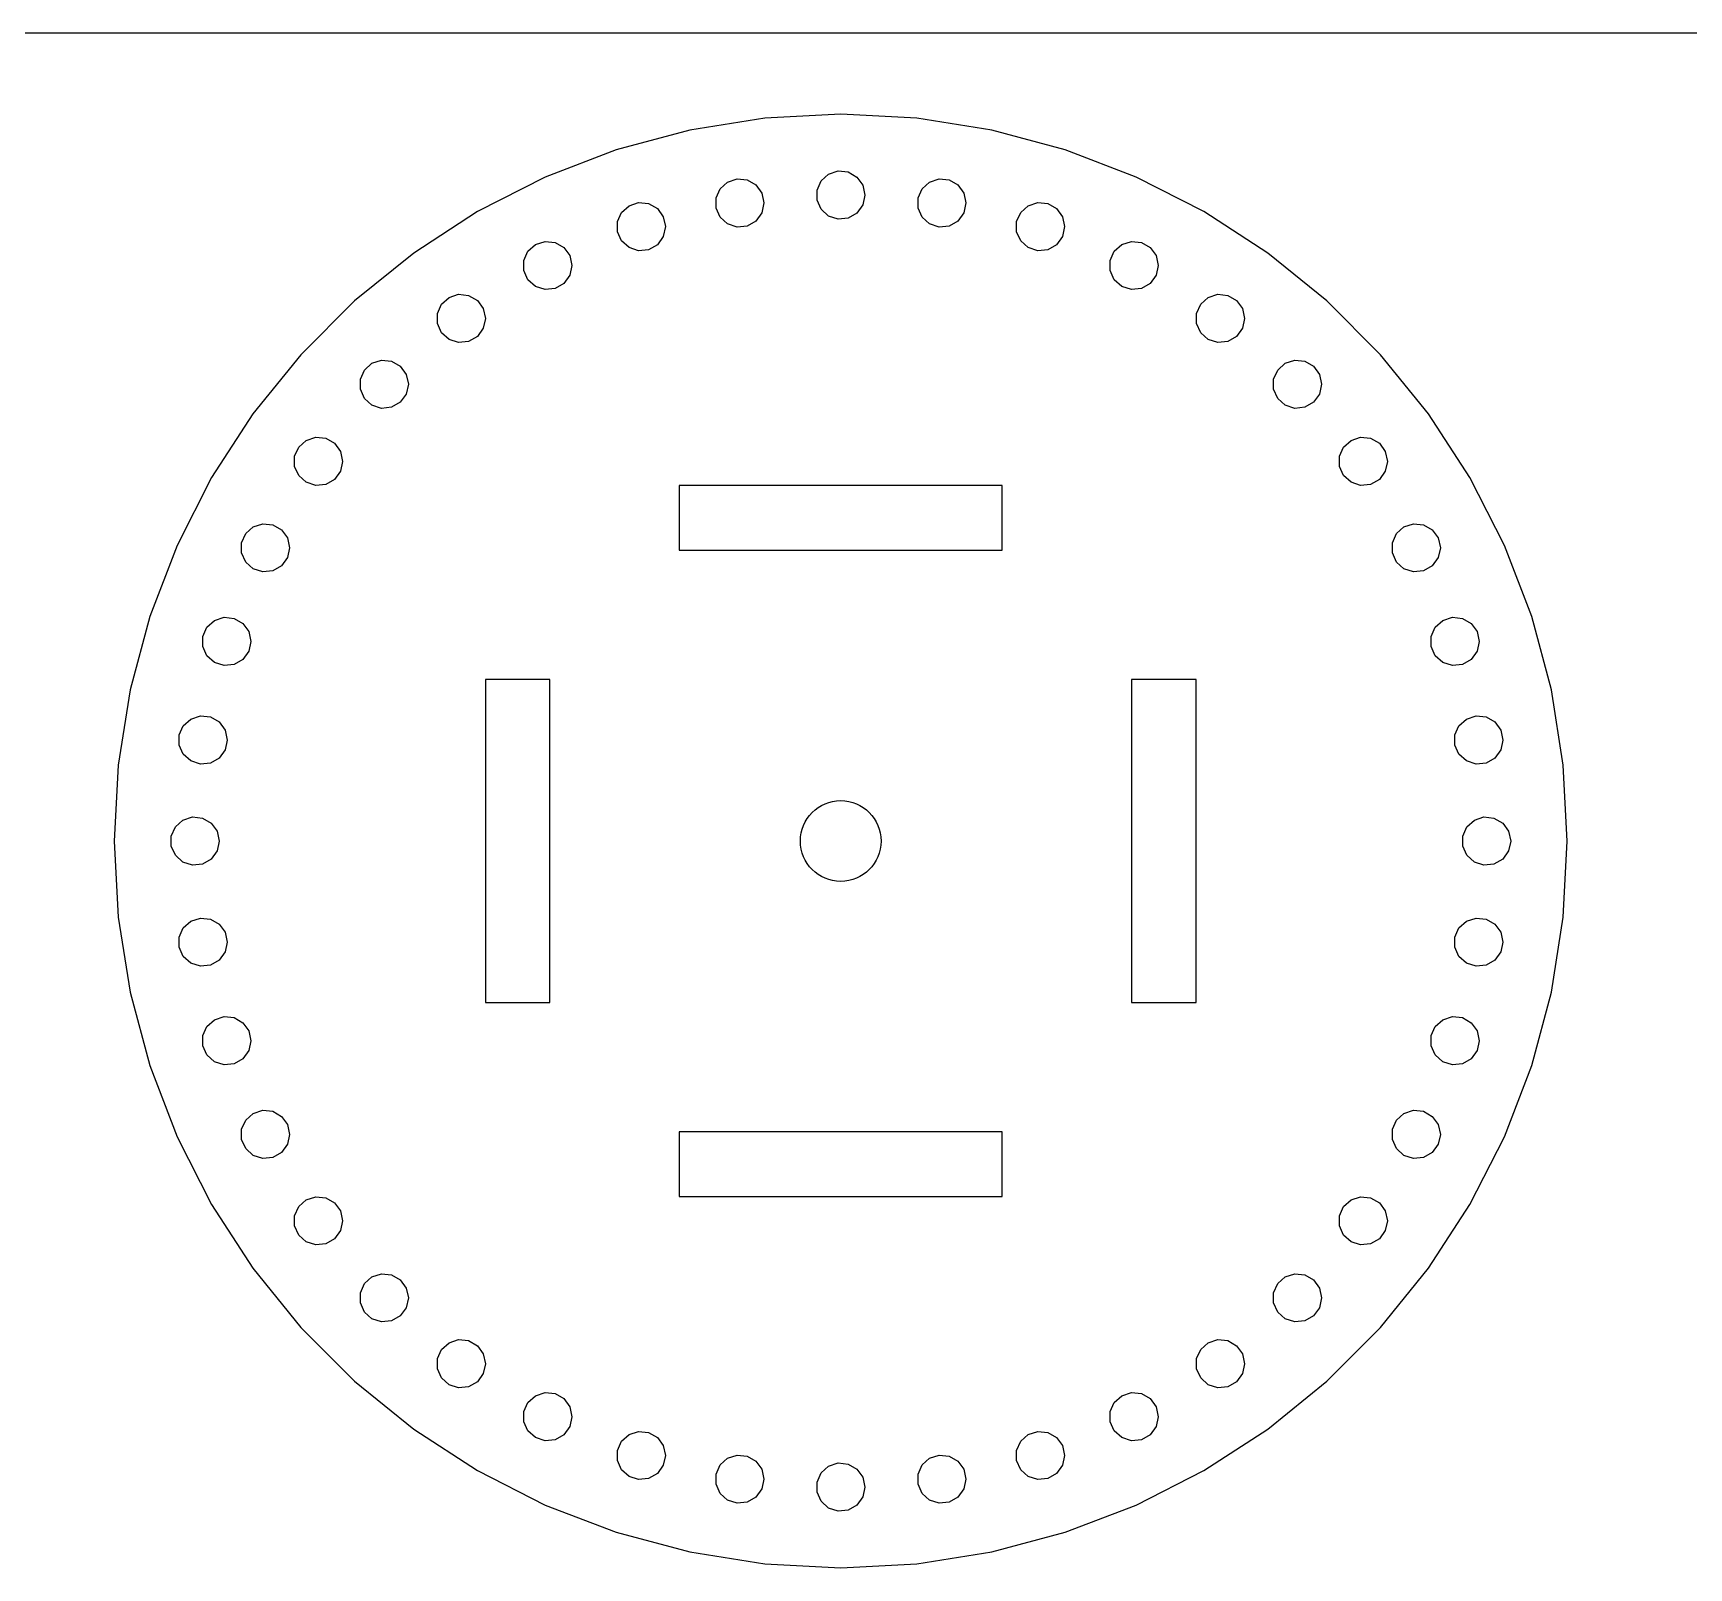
# Model space of a CAD drawing. Header units: millimetres. Extents: x 0 to 600, y 0 to 400.
# Drawn here: x 300 to 402.5, y 305 to 400 of the extents above; entities that cross this region are included whole.
import ezdxf

# ---------------------------------------------------------------- set-up
doc = ezdxf.new("R2010")
doc.units = ezdxf.units.MM
doc.layers.get('0').update_dxf_attribs({"lineweight": 25})

msp = doc.modelspace()

# ---------------------------------------------------------------- linework, layer by layer
msp.add_line((600, 400), (0, 400))
at = {"color": 1, "true_color": 0xff0000}
for p, q in [((345.29834, 394.7333), (340.64819, 393.9968)), ((350, 394.9797), (345.29834, 394.7333)), ((354.70166, 394.7333), (350, 394.9797)), ((359.35181, 393.9968), (354.70166, 394.7333)), ((340.64819, 393.9968), (336.1005, 392.7782)), ((363.8995, 392.7782), (359.35181, 393.9968)), ((336.1005, 392.7782), (331.7051, 391.091)), ((368.2949, 391.091), (363.8995, 392.7782)), ((331.7051, 391.091), (327.5101, 388.9536)), ((342.53227, 390.3692), (342.9958, 390.7865)), ((342.9958, 390.7865), (343.589, 390.9793)), ((343.589, 390.9793), (344.20932, 390.9141)), ((344.20932, 390.9141), (344.7495, 390.6022)), ((344.7495, 390.6022), (345.11612, 390.0976)), ((348.53279, 390.2916), (348.78648, 390.8614)), ((348.78648, 390.8614), (349.25, 391.2787)), ((349.25, 391.2787), (349.84322, 391.4715)), ((349.84322, 391.4715), (350.46352, 391.4063)), ((350.46352, 391.4063), (351.00369, 391.0944)), ((351.00369, 391.0944), (351.37032, 390.5898)), ((351.37032, 390.5898), (351.5, 389.9797)), ((355.04068, 390.3692), (355.5042, 390.7865)), ((355.5042, 390.7865), (356.09741, 390.9793)), ((356.09741, 390.9793), (356.71773, 390.9141)), ((356.71773, 390.9141), (357.25789, 390.6022)), ((357.25789, 390.6022), (357.62451, 390.0976)), ((372.4899, 388.9536), (368.2949, 391.091)), ((342.27858, 389.7994), (342.53227, 390.3692)), ((342.27858, 389.1756), (342.27858, 389.7994)), ((345.11612, 390.0976), (345.2458, 389.4875)), ((348.53279, 389.6678), (348.53279, 390.2916)), ((348.78648, 389.098), (348.53279, 389.6678)), ((351.5, 389.9797), (351.37032, 389.3696)), ((354.78697, 389.7994), (355.04068, 390.3692)), ((354.78697, 389.1756), (354.78697, 389.7994)), ((357.62451, 390.0976), (357.7542, 389.4875)), ((327.5101, 388.9536), (323.5616, 386.3894)), ((336.1784, 388.3348), (336.4321, 388.9046)), ((336.4321, 388.9046), (336.8956, 389.322)), ((336.8956, 389.322), (337.4888, 389.5148)), ((337.4888, 389.5148), (338.1091, 389.4496)), ((338.1091, 389.4496), (338.6493, 389.1377)), ((338.6493, 389.1377), (339.0159, 388.6331)), ((339.0159, 388.6331), (339.1456, 388.023)), ((342.53227, 388.6058), (342.27858, 389.1756)), ((342.9958, 388.1885), (342.53227, 388.6058)), ((345.11612, 388.8774), (344.7495, 388.3728)), ((345.2458, 389.4875), (345.11612, 388.8774)), ((349.25, 388.6807), (348.78648, 389.098)), ((349.84322, 388.4879), (349.25, 388.6807)), ((350.46352, 388.5531), (349.84322, 388.4879)), ((351.00369, 388.865), (350.46352, 388.5531)), ((351.37032, 389.3696), (351.00369, 388.865)), ((355.04068, 388.6058), (354.78697, 389.1756)), ((355.5042, 388.1885), (355.04068, 388.6058)), ((357.62451, 388.8774), (357.25789, 388.3728)), ((357.7542, 389.4875), (357.62451, 388.8774)), ((360.8872, 388.3348), (361.1409, 388.9046)), ((361.1409, 388.9046), (361.6044, 389.322)), ((361.6044, 389.322), (362.1976, 389.5148)), ((362.1976, 389.5148), (362.8179, 389.4496)), ((362.8179, 389.4496), (363.3581, 389.1377)), ((363.3581, 389.1377), (363.7247, 388.6331)), ((363.7247, 388.6331), (363.8544, 388.023)), ((376.4384, 386.3894), (372.4899, 388.9536)), ((336.1784, 387.7111), (336.1784, 388.3348)), ((336.4321, 387.1413), (336.1784, 387.7111)), ((339.1456, 388.023), (339.0159, 387.4129)), ((343.589, 387.9957), (342.9958, 388.1885)), ((344.20932, 388.0609), (343.589, 387.9957)), ((344.7495, 388.3728), (344.20932, 388.0609)), ((356.09741, 387.9957), (355.5042, 388.1885)), ((356.71773, 388.0609), (356.09741, 387.9957)), ((357.25789, 388.3728), (356.71773, 388.0609)), ((360.8872, 387.7111), (360.8872, 388.3348)), ((361.1409, 387.1413), (360.8872, 387.7111)), ((363.8544, 388.023), (363.7247, 387.4129)), ((330.3824, 385.9341), (330.6361, 386.5039)), ((330.6361, 386.5039), (331.0996, 386.9212)), ((331.0996, 386.9212), (331.6928, 387.114)), ((331.6928, 387.114), (332.3131, 387.0488)), ((332.3131, 387.0488), (332.8533, 386.7369)), ((332.8533, 386.7369), (333.2199, 386.2323)), ((336.8956, 386.7239), (336.4321, 387.1413)), ((337.4888, 386.5312), (336.8956, 386.7239)), ((338.1091, 386.5964), (337.4888, 386.5312)), ((338.6493, 386.9082), (338.1091, 386.5964)), ((339.0159, 387.4129), (338.6493, 386.9082)), ((361.6044, 386.7239), (361.1409, 387.1413)), ((362.1976, 386.5312), (361.6044, 386.7239)), ((362.8179, 386.5964), (362.1976, 386.5312)), ((363.3581, 386.9082), (362.8179, 386.5964)), ((363.7247, 387.4129), (363.3581, 386.9082)), ((366.6832, 385.9341), (366.9369, 386.5039)), ((366.9369, 386.5039), (367.4004, 386.9212)), ((367.4004, 386.9212), (367.9936, 387.114)), ((367.9936, 387.114), (368.6139, 387.0488)), ((368.6139, 387.0488), (369.1541, 386.7369)), ((369.1541, 386.7369), (369.5207, 386.2323)), ((323.5616, 386.3894), (319.9027, 383.4264)), ((330.3824, 385.3103), (330.3824, 385.9341)), ((333.2199, 386.2323), (333.3496, 385.6222)), ((333.3496, 385.6222), (333.2199, 385.0121)), ((366.6832, 385.3103), (366.6832, 385.9341)), ((369.5207, 386.2323), (369.6504, 385.6222)), ((369.6504, 385.6222), (369.5207, 385.0121)), ((380.0973, 383.4264), (376.4384, 386.3894)), ((330.6361, 384.7405), (330.3824, 385.3103)), ((331.0996, 384.3232), (330.6361, 384.7405)), ((332.8533, 384.5075), (332.3131, 384.1956)), ((333.2199, 385.0121), (332.8533, 384.5075)), ((366.9369, 384.7405), (366.6832, 385.3103)), ((367.4004, 384.3232), (366.9369, 384.7405)), ((369.1541, 384.5075), (368.6139, 384.1956)), ((369.5207, 385.0121), (369.1541, 384.5075)), ((319.9027, 383.4264), (316.5736, 380.0973)), ((325.287, 383.226), (325.7505, 383.6433)), ((325.7505, 383.6433), (326.3437, 383.836)), ((326.3437, 383.836), (326.964, 383.7709)), ((326.964, 383.7709), (327.5042, 383.459)), ((327.5042, 383.459), (327.8708, 382.9544)), ((331.6928, 384.1304), (331.0996, 384.3232)), ((332.3131, 384.1956), (331.6928, 384.1304)), ((367.9936, 384.1304), (367.4004, 384.3232)), ((368.6139, 384.1956), (367.9936, 384.1304)), ((372.286, 383.226), (372.7495, 383.6433)), ((372.7495, 383.6433), (373.3427, 383.836)), ((373.3427, 383.836), (373.963, 383.7709)), ((373.963, 383.7709), (374.5032, 383.459)), ((374.5032, 383.459), (374.8698, 382.9544)), ((383.4264, 380.0973), (380.0973, 383.4264)), ((325.0333, 382.6561), (325.287, 383.226)), ((325.0333, 382.0324), (325.0333, 382.6561)), ((327.8708, 382.9544), (328.0005, 382.3443)), ((372.0323, 382.6561), (372.286, 383.226)), ((372.0323, 382.0324), (372.0323, 382.6561)), ((374.8698, 382.9544), (374.9995, 382.3443)), ((325.287, 381.4626), (325.0333, 382.0324)), ((325.7505, 381.0452), (325.287, 381.4626)), ((327.8708, 381.7342), (327.5042, 381.2296)), ((328.0005, 382.3443), (327.8708, 381.7342)), ((372.286, 381.4626), (372.0323, 382.0324)), ((372.7495, 381.0452), (372.286, 381.4626)), ((374.8698, 381.7342), (374.5032, 381.2296)), ((374.9995, 382.3443), (374.8698, 381.7342)), ((326.3437, 380.8525), (325.7505, 381.0452)), ((326.964, 380.9177), (326.3437, 380.8525)), ((327.5042, 381.2296), (326.964, 380.9177)), ((373.3427, 380.8525), (372.7495, 381.0452)), ((373.963, 380.9177), (373.3427, 380.8525)), ((374.5032, 381.2296), (373.963, 380.9177)), ((316.5736, 380.0973), (313.6106, 376.4384)), ((320.5166, 379.1516), (320.9801, 379.569)), ((320.9801, 379.569), (321.5733, 379.7617)), ((321.5733, 379.7617), (322.1936, 379.6965)), ((322.1936, 379.6965), (322.7338, 379.3846)), ((322.7338, 379.3846), (323.1004, 378.88)), ((377.0564, 379.1516), (377.5199, 379.569)), ((377.5199, 379.569), (378.1131, 379.7617)), ((378.1131, 379.7617), (378.7334, 379.6965)), ((378.7334, 379.6965), (379.2736, 379.3846)), ((379.2736, 379.3846), (379.6402, 378.88)), ((386.3894, 376.4384), (383.4264, 380.0973)), ((320.2628, 378.5818), (320.5166, 379.1516)), ((320.2628, 377.9581), (320.2628, 378.5818)), ((323.1004, 378.88), (323.2301, 378.2699)), ((323.2301, 378.2699), (323.1004, 377.6598)), ((376.8027, 378.5818), (377.0564, 379.1516)), ((376.8027, 377.9581), (376.8027, 378.5818)), ((379.6402, 378.88), (379.7699, 378.2699)), ((379.7699, 378.2699), (379.6402, 377.6598)), ((320.5166, 377.3882), (320.2628, 377.9581)), ((320.9801, 376.9709), (320.5166, 377.3882)), ((323.1004, 377.6598), (322.7338, 377.1552)), ((377.0564, 377.3882), (376.8027, 377.9581)), ((377.5199, 376.9709), (377.0564, 377.3882)), ((379.6402, 377.6598), (379.2736, 377.1552)), ((313.6106, 376.4384), (311.0464, 372.4899)), ((321.5733, 376.7781), (320.9801, 376.9709)), ((322.1936, 376.8433), (321.5733, 376.7781)), ((322.7338, 377.1552), (322.1936, 376.8433)), ((378.1131, 376.7781), (377.5199, 376.9709)), ((378.7334, 376.8433), (378.1131, 376.7781)), ((379.2736, 377.1552), (378.7334, 376.8433)), ((388.9536, 372.4899), (386.3894, 376.4384)), ((316.1885, 373.8114), (316.4422, 374.3812)), ((316.4422, 374.3812), (316.9057, 374.7985)), ((316.9057, 374.7985), (317.4989, 374.9913)), ((317.4989, 374.9913), (318.1193, 374.9261)), ((318.1193, 374.9261), (318.6594, 374.6142)), ((318.6594, 374.6142), (319.026, 374.1096)), ((380.877, 373.8114), (381.1307, 374.3812)), ((381.1307, 374.3812), (381.5943, 374.7985)), ((381.5943, 374.7985), (382.1875, 374.9913)), ((382.1875, 374.9913), (382.8078, 374.9261)), ((382.8078, 374.9261), (383.348, 374.6142)), ((383.348, 374.6142), (383.7146, 374.1096)), ((316.1885, 373.1876), (316.1885, 373.8114)), ((316.4422, 372.6178), (316.1885, 373.1876)), ((319.026, 374.1096), (319.1557, 373.4995)), ((319.1557, 373.4995), (319.026, 372.8894)), ((380.877, 373.1876), (380.877, 373.8114)), ((381.1307, 372.6178), (380.877, 373.1876)), ((383.7146, 374.1096), (383.8443, 373.4995)), ((383.8443, 373.4995), (383.7146, 372.8894)), ((311.0464, 372.4899), (308.909, 368.2949)), ((316.9057, 372.2004), (316.4422, 372.6178)), ((317.4989, 372.0077), (316.9057, 372.2004)), ((318.6594, 372.3848), (318.1193, 372.0729)), ((319.026, 372.8894), (318.6594, 372.3848)), ((381.5943, 372.2004), (381.1307, 372.6178)), ((382.1875, 372.0077), (381.5943, 372.2004)), ((383.348, 372.3848), (382.8078, 372.0729)), ((383.7146, 372.8894), (383.348, 372.3848)), ((391.091, 368.2949), (388.9536, 372.4899)), ((318.1193, 372.0729), (317.4989, 372.0077)), ((360, 372), (340, 372)), ((340, 372), (340, 368)), ((360, 368), (360, 372)), ((382.8078, 372.0729), (382.1875, 372.0077)), ((313.1643, 369.0321), (313.6278, 369.4494)), ((313.6278, 369.4494), (314.221, 369.6422)), ((314.221, 369.6422), (314.8413, 369.577)), ((314.8413, 369.577), (315.3815, 369.2651)), ((315.3815, 369.2651), (315.7481, 368.7605)), ((384.4087, 369.0321), (384.8722, 369.4494)), ((384.8722, 369.4494), (385.4654, 369.6422)), ((385.4654, 369.6422), (386.0857, 369.577)), ((386.0857, 369.577), (386.6259, 369.2651)), ((386.6259, 369.2651), (386.9925, 368.7605)), ((308.909, 368.2949), (307.2218, 363.8995)), ((312.9106, 368.4623), (313.1643, 369.0321)), ((312.9106, 367.8385), (312.9106, 368.4623)), ((315.7481, 368.7605), (315.8778, 368.1504)), ((315.8778, 368.1504), (315.7481, 367.5403)), ((384.155, 368.4623), (384.4087, 369.0321)), ((384.155, 367.8385), (384.155, 368.4623)), ((386.9925, 368.7605), (387.1222, 368.1504)), ((387.1222, 368.1504), (386.9925, 367.5403)), ((392.7782, 363.8995), (391.091, 368.2949)), ((313.1643, 367.2687), (312.9106, 367.8385)), ((313.6278, 366.8514), (313.1643, 367.2687)), ((315.3815, 367.0357), (314.8413, 366.7238)), ((315.7481, 367.5403), (315.3815, 367.0357)), ((340, 368), (360, 368)), ((384.4087, 367.2687), (384.155, 367.8385)), ((384.8722, 366.8514), (384.4087, 367.2687)), ((386.6259, 367.0357), (386.0857, 366.7238)), ((386.9925, 367.5403), (386.6259, 367.0357)), ((314.221, 366.6586), (313.6278, 366.8514)), ((314.8413, 366.7238), (314.221, 366.6586)), ((385.4654, 366.6586), (384.8722, 366.8514)), ((386.0857, 366.7238), (385.4654, 366.6586)), ((307.2218, 363.8995), (306.0032, 359.35181)), ((310.5098, 362.6663), (310.7635, 363.2361)), ((310.7635, 363.2361), (311.227, 363.6534)), ((311.227, 363.6534), (311.8202, 363.8462)), ((311.8202, 363.8462), (312.4406, 363.781)), ((312.4406, 363.781), (312.9807, 363.4691)), ((312.9807, 363.4691), (313.3474, 362.9645)), ((313.3474, 362.9645), (313.477, 362.3544)), ((386.5557, 362.6663), (386.8094, 363.2361)), ((386.8094, 363.2361), (387.273, 363.6534)), ((387.273, 363.6534), (387.8662, 363.8462)), ((387.8662, 363.8462), (388.4865, 363.781)), ((388.4865, 363.781), (389.0267, 363.4691)), ((389.0267, 363.4691), (389.3933, 362.9645)), ((389.3933, 362.9645), (389.523, 362.3544)), ((393.9968, 359.35181), (392.7782, 363.8995)), ((310.5098, 362.0425), (310.5098, 362.6663)), ((310.7635, 361.4727), (310.5098, 362.0425)), ((313.477, 362.3544), (313.3474, 361.7443)), ((386.5557, 362.0425), (386.5557, 362.6663)), ((386.8094, 361.4727), (386.5557, 362.0425)), ((389.523, 362.3544), (389.3933, 361.7443)), ((311.227, 361.0554), (310.7635, 361.4727)), ((311.8202, 360.8626), (311.227, 361.0554)), ((312.4406, 360.9278), (311.8202, 360.8626)), ((312.9807, 361.2397), (312.4406, 360.9278)), ((313.3474, 361.7443), (312.9807, 361.2397)), ((387.273, 361.0554), (386.8094, 361.4727)), ((387.8662, 360.8626), (387.273, 361.0554)), ((388.4865, 360.9278), (387.8662, 360.8626)), ((389.0267, 361.2397), (388.4865, 360.9278)), ((389.3933, 361.7443), (389.0267, 361.2397)), ((332, 360), (328, 360)), ((328, 360), (328, 340)), ((332, 340), (332, 360)), ((372, 360), (368, 360)), ((368, 360), (368, 340)), ((372, 340), (372, 360)), ((306.0032, 359.35181), (305.2667, 354.70166)), ((394.7333, 354.70166), (393.9968, 359.35181)), ((309.0453, 356.56607), (309.299, 357.13588)), ((309.299, 357.13588), (309.7625, 357.55324)), ((309.7625, 357.55324), (310.3557, 357.74599)), ((310.3557, 357.74599), (310.976, 357.68079)), ((310.976, 357.68079), (311.5162, 357.36891)), ((311.5162, 357.36891), (311.8828, 356.8643)), ((311.8828, 356.8643), (312.0125, 356.2542)), ((388.0203, 356.56607), (388.274, 357.13588)), ((388.274, 357.13588), (388.7375, 357.55324)), ((388.7375, 357.55324), (389.3307, 357.74599)), ((389.3307, 357.74599), (389.951, 357.68079)), ((389.951, 357.68079), (390.4912, 357.36891)), ((390.4912, 357.36891), (390.8578, 356.8643)), ((390.8578, 356.8643), (390.9875, 356.2542)), ((309.0453, 355.94234), (309.0453, 356.56607)), ((309.299, 355.37253), (309.0453, 355.94234)), ((312.0125, 356.2542), (311.8828, 355.64409)), ((388.0203, 355.94234), (388.0203, 356.56607)), ((388.274, 355.37253), (388.0203, 355.94234)), ((390.9875, 356.2542), (390.8578, 355.64409)), ((305.2667, 354.70166), (305.0203, 350)), ((309.7625, 354.95515), (309.299, 355.37253)), ((310.3557, 354.76242), (309.7625, 354.95515)), ((310.976, 354.82762), (310.3557, 354.76242)), ((311.5162, 355.13948), (310.976, 354.82762)), ((311.8828, 355.64409), (311.5162, 355.13948)), ((388.7375, 354.95515), (388.274, 355.37253)), ((389.3307, 354.76242), (388.7375, 354.95515)), ((389.951, 354.82762), (389.3307, 354.76242)), ((390.4912, 355.13948), (389.951, 354.82762)), ((390.8578, 355.64409), (390.4912, 355.13948)), ((394.9797, 350), (394.7333, 354.70166)), ((308.5531, 350.31186), (308.8068, 350.88167)), ((308.8068, 350.88167), (309.2703, 351.29903)), ((309.2703, 351.29903), (309.8635, 351.49178)), ((309.8635, 351.49178), (310.4838, 351.42657)), ((310.4838, 351.42657), (311.024, 351.11472)), ((311.024, 351.11472), (311.3906, 350.61009)), ((311.3906, 350.61009), (311.5203, 350)), ((388.5125, 350.31186), (388.7662, 350.88167)), ((388.7662, 350.88167), (389.2297, 351.29903)), ((389.2297, 351.29903), (389.8229, 351.49178)), ((389.8229, 351.49178), (390.4432, 351.42657)), ((390.4432, 351.42657), (390.9834, 351.11472)), ((390.9834, 351.11472), (391.35, 350.61009)), ((391.35, 350.61009), (391.4797, 350)), ((305.0203, 350), (305.2667, 345.29834)), ((308.5531, 349.68814), (308.5531, 350.31186)), ((308.8068, 349.11833), (308.5531, 349.68814)), ((311.5203, 350), (311.3906, 349.38991)), ((388.5125, 349.68814), (388.5125, 350.31186)), ((388.7662, 349.11833), (388.5125, 349.68814)), ((391.4797, 350), (391.35, 349.38991)), ((394.7333, 345.29834), (394.9797, 350)), ((309.2703, 348.70097), (308.8068, 349.11833)), ((309.8635, 348.50822), (309.2703, 348.70097)), ((310.4838, 348.57343), (309.8635, 348.50822)), ((311.024, 348.88528), (310.4838, 348.57343)), ((311.3906, 349.38991), (311.024, 348.88528)), ((389.2297, 348.70097), (388.7662, 349.11833)), ((389.8229, 348.50822), (389.2297, 348.70097)), ((390.4432, 348.57343), (389.8229, 348.50822)), ((390.9834, 348.88528), (390.4432, 348.57343)), ((391.35, 349.38991), (390.9834, 348.88528)), ((305.2667, 345.29834), (306.0032, 340.64819)), ((309.0453, 344.05766), (309.299, 344.62747)), ((309.299, 344.62747), (309.7625, 345.04485)), ((309.7625, 345.04485), (310.3557, 345.23758)), ((310.3557, 345.23758), (310.976, 345.17238)), ((310.976, 345.17238), (311.5162, 344.86052)), ((311.5162, 344.86052), (311.8828, 344.35591)), ((388.0203, 344.05766), (388.274, 344.62747)), ((388.274, 344.62747), (388.7375, 345.04485)), ((388.7375, 345.04485), (389.3307, 345.23758)), ((389.3307, 345.23758), (389.951, 345.17238)), ((389.951, 345.17238), (390.4912, 344.86052)), ((390.4912, 344.86052), (390.8578, 344.35591)), ((393.9968, 340.64819), (394.7333, 345.29834)), ((309.0453, 343.43393), (309.0453, 344.05766)), ((309.299, 342.86412), (309.0453, 343.43393)), ((311.8828, 344.35591), (312.0125, 343.7458)), ((312.0125, 343.7458), (311.8828, 343.1357)), ((388.0203, 343.43393), (388.0203, 344.05766)), ((388.274, 342.86412), (388.0203, 343.43393)), ((390.8578, 344.35591), (390.9875, 343.7458)), ((390.9875, 343.7458), (390.8578, 343.1357)), ((309.7625, 342.44676), (309.299, 342.86412)), ((310.3557, 342.25401), (309.7625, 342.44676)), ((311.5162, 342.63109), (310.976, 342.31921)), ((311.8828, 343.1357), (311.5162, 342.63109)), ((388.7375, 342.44676), (388.274, 342.86412)), ((389.3307, 342.25401), (388.7375, 342.44676)), ((390.4912, 342.63109), (389.951, 342.31921)), ((390.8578, 343.1357), (390.4912, 342.63109)), ((310.976, 342.31921), (310.3557, 342.25401)), ((389.951, 342.31921), (389.3307, 342.25401)), ((306.0032, 340.64819), (307.2218, 336.1005)), ((392.7782, 336.1005), (393.9968, 340.64819)), ((328, 340), (332, 340)), ((368, 340), (372, 340)), ((310.5098, 337.9575), (310.7635, 338.5273)), ((310.7635, 338.5273), (311.227, 338.9446)), ((311.227, 338.9446), (311.8202, 339.1374)), ((311.8202, 339.1374), (312.4406, 339.0722)), ((312.4406, 339.0722), (312.9807, 338.7603)), ((312.9807, 338.7603), (313.3474, 338.2557)), ((386.5557, 337.9575), (386.8094, 338.5273)), ((386.8094, 338.5273), (387.273, 338.9446)), ((387.273, 338.9446), (387.8662, 339.1374)), ((387.8662, 339.1374), (388.4865, 339.0722)), ((388.4865, 339.0722), (389.0267, 338.7603)), ((389.0267, 338.7603), (389.3933, 338.2557)), ((310.5098, 337.3337), (310.5098, 337.9575)), ((310.7635, 336.7639), (310.5098, 337.3337)), ((313.3474, 338.2557), (313.477, 337.6456)), ((313.477, 337.6456), (313.3474, 337.0355)), ((386.5557, 337.3337), (386.5557, 337.9575)), ((386.8094, 336.7639), (386.5557, 337.3337)), ((389.3933, 338.2557), (389.523, 337.6456)), ((389.523, 337.6456), (389.3933, 337.0355)), ((311.227, 336.3466), (310.7635, 336.7639)), ((311.8202, 336.1538), (311.227, 336.3466)), ((312.9807, 336.5309), (312.4406, 336.219)), ((313.3474, 337.0355), (312.9807, 336.5309)), ((387.273, 336.3466), (386.8094, 336.7639)), ((387.8662, 336.1538), (387.273, 336.3466)), ((389.0267, 336.5309), (388.4865, 336.219)), ((389.3933, 337.0355), (389.0267, 336.5309)), ((307.2218, 336.1005), (308.909, 331.7051)), ((312.4406, 336.219), (311.8202, 336.1538)), ((388.4865, 336.219), (387.8662, 336.1538)), ((391.091, 331.7051), (392.7782, 336.1005)), ((313.6278, 333.1486), (314.221, 333.3414)), ((314.221, 333.3414), (314.8413, 333.2762)), ((314.8413, 333.2762), (315.3815, 332.9643)), ((384.8722, 333.1486), (385.4654, 333.3414)), ((385.4654, 333.3414), (386.0857, 333.2762)), ((386.0857, 333.2762), (386.6259, 332.9643)), ((312.9106, 332.1615), (313.1643, 332.7313)), ((312.9106, 331.5377), (312.9106, 332.1615)), ((313.1643, 332.7313), (313.6278, 333.1486)), ((315.3815, 332.9643), (315.7481, 332.4597)), ((315.7481, 332.4597), (315.8778, 331.8496)), ((384.155, 332.1615), (384.4087, 332.7313)), ((384.155, 331.5377), (384.155, 332.1615)), ((384.4087, 332.7313), (384.8722, 333.1486)), ((386.6259, 332.9643), (386.9925, 332.4597)), ((386.9925, 332.4597), (387.1222, 331.8496)), ((308.909, 331.7051), (311.0464, 327.5101)), ((313.1643, 330.9679), (312.9106, 331.5377)), ((315.7481, 331.2395), (315.3815, 330.7349)), ((315.8778, 331.8496), (315.7481, 331.2395)), ((360, 332), (340, 332)), ((340, 332), (340, 328)), ((360, 328), (360, 332)), ((384.4087, 330.9679), (384.155, 331.5377)), ((386.9925, 331.2395), (386.6259, 330.7349)), ((387.1222, 331.8496), (386.9925, 331.2395)), ((388.9536, 327.5101), (391.091, 331.7051)), ((313.6278, 330.5506), (313.1643, 330.9679)), ((314.221, 330.3578), (313.6278, 330.5506)), ((314.8413, 330.423), (314.221, 330.3578)), ((315.3815, 330.7349), (314.8413, 330.423)), ((384.8722, 330.5506), (384.4087, 330.9679)), ((385.4654, 330.3578), (384.8722, 330.5506)), ((386.0857, 330.423), (385.4654, 330.3578)), ((386.6259, 330.7349), (386.0857, 330.423)), ((311.0464, 327.5101), (313.6106, 323.5616)), ((316.1885, 326.8124), (316.4422, 327.3822)), ((316.4422, 327.3822), (316.9057, 327.7996)), ((316.9057, 327.7996), (317.4989, 327.9923)), ((317.4989, 327.9923), (318.1193, 327.9271)), ((318.1193, 327.9271), (318.6594, 327.6152)), ((318.6594, 327.6152), (319.026, 327.1106)), ((319.026, 327.1106), (319.1557, 326.5005)), ((340, 328), (360, 328)), ((380.877, 326.8124), (381.1307, 327.3822)), ((381.1307, 327.3822), (381.5943, 327.7996)), ((381.5943, 327.7996), (382.1875, 327.9923)), ((382.1875, 327.9923), (382.8078, 327.9271)), ((382.8078, 327.9271), (383.348, 327.6152)), ((383.348, 327.6152), (383.7146, 327.1106)), ((383.7146, 327.1106), (383.8443, 326.5005)), ((386.3894, 323.5616), (388.9536, 327.5101)), ((316.1885, 326.1886), (316.1885, 326.8124)), ((316.4422, 325.6188), (316.1885, 326.1886)), ((319.1557, 326.5005), (319.026, 325.8904)), ((380.877, 326.1886), (380.877, 326.8124)), ((381.1307, 325.6188), (380.877, 326.1886)), ((383.8443, 326.5005), (383.7146, 325.8904)), ((316.9057, 325.2015), (316.4422, 325.6188)), ((317.4989, 325.0087), (316.9057, 325.2015)), ((318.1193, 325.0739), (317.4989, 325.0087)), ((318.6594, 325.3858), (318.1193, 325.0739)), ((319.026, 325.8904), (318.6594, 325.3858)), ((381.5943, 325.2015), (381.1307, 325.6188)), ((382.1875, 325.0087), (381.5943, 325.2015)), ((382.8078, 325.0739), (382.1875, 325.0087)), ((383.348, 325.3858), (382.8078, 325.0739)), ((383.7146, 325.8904), (383.348, 325.3858)), ((313.6106, 323.5616), (316.5736, 319.9027)), ((320.5166, 322.6118), (320.9801, 323.0291)), ((320.9801, 323.0291), (321.5733, 323.2219)), ((321.5733, 323.2219), (322.1936, 323.1567)), ((322.1936, 323.1567), (322.7338, 322.8448)), ((377.0564, 322.6118), (377.5199, 323.0291)), ((377.5199, 323.0291), (378.1131, 323.2219)), ((378.1131, 323.2219), (378.7334, 323.1567)), ((378.7334, 323.1567), (379.2736, 322.8448)), ((383.4264, 319.9027), (386.3894, 323.5616)), ((320.2628, 322.0419), (320.5166, 322.6118)), ((320.2628, 321.4182), (320.2628, 322.0419)), ((322.7338, 322.8448), (323.1004, 322.3402)), ((323.1004, 322.3402), (323.2301, 321.7301)), ((376.8027, 322.0419), (377.0564, 322.6118)), ((376.8027, 321.4182), (376.8027, 322.0419)), ((379.2736, 322.8448), (379.6402, 322.3402)), ((379.6402, 322.3402), (379.7699, 321.7301)), ((320.5166, 320.8484), (320.2628, 321.4182)), ((323.1004, 321.12), (322.7338, 320.6154)), ((323.2301, 321.7301), (323.1004, 321.12)), ((377.0564, 320.8484), (376.8027, 321.4182)), ((379.6402, 321.12), (379.2736, 320.6154)), ((379.7699, 321.7301), (379.6402, 321.12)), ((316.5736, 319.9027), (319.9027, 316.5736)), ((320.9801, 320.431), (320.5166, 320.8484)), ((321.5733, 320.2383), (320.9801, 320.431)), ((322.1936, 320.3035), (321.5733, 320.2383)), ((322.7338, 320.6154), (322.1936, 320.3035)), ((377.5199, 320.431), (377.0564, 320.8484)), ((378.1131, 320.2383), (377.5199, 320.431)), ((378.7334, 320.3035), (378.1131, 320.2383)), ((379.2736, 320.6154), (378.7334, 320.3035)), ((380.0973, 316.5736), (383.4264, 319.9027)), ((325.287, 318.5374), (325.7505, 318.9548)), ((325.7505, 318.9548), (326.3437, 319.1475)), ((326.3437, 319.1475), (326.964, 319.0823)), ((326.964, 319.0823), (327.5042, 318.7704)), ((372.286, 318.5374), (372.7495, 318.9548)), ((372.7495, 318.9548), (373.3427, 319.1475)), ((373.3427, 319.1475), (373.963, 319.0823)), ((373.963, 319.0823), (374.5032, 318.7704)), ((325.0333, 317.9676), (325.287, 318.5374)), ((325.0333, 317.3439), (325.0333, 317.9676)), ((327.5042, 318.7704), (327.8708, 318.2658)), ((327.8708, 318.2658), (328.0005, 317.6557)), ((372.0323, 317.9676), (372.286, 318.5374)), ((372.0323, 317.3439), (372.0323, 317.9676)), ((374.5032, 318.7704), (374.8698, 318.2658)), ((374.8698, 318.2658), (374.9995, 317.6557)), ((325.287, 316.774), (325.0333, 317.3439)), ((325.7505, 316.3567), (325.287, 316.774)), ((327.8708, 317.0456), (327.5042, 316.541)), ((328.0005, 317.6557), (327.8708, 317.0456)), ((372.286, 316.774), (372.0323, 317.3439)), ((372.7495, 316.3567), (372.286, 316.774)), ((374.8698, 317.0456), (374.5032, 316.541)), ((374.9995, 317.6557), (374.8698, 317.0456)), ((319.9027, 316.5736), (323.5616, 313.6106)), ((326.3437, 316.164), (325.7505, 316.3567)), ((326.964, 316.2291), (326.3437, 316.164)), ((327.5042, 316.541), (326.964, 316.2291)), ((331.0996, 315.6768), (331.6928, 315.8696)), ((331.6928, 315.8696), (332.3131, 315.8044)), ((332.3131, 315.8044), (332.8533, 315.4925)), ((367.4004, 315.6768), (367.9936, 315.8696)), ((367.9936, 315.8696), (368.6139, 315.8044)), ((368.6139, 315.8044), (369.1541, 315.4925)), ((373.3427, 316.164), (372.7495, 316.3567)), ((373.963, 316.2291), (373.3427, 316.164)), ((374.5032, 316.541), (373.963, 316.2291)), ((376.4384, 313.6106), (380.0973, 316.5736)), ((330.3824, 314.6897), (330.6361, 315.2595)), ((330.6361, 315.2595), (331.0996, 315.6768)), ((332.8533, 315.4925), (333.2199, 314.9879)), ((333.2199, 314.9879), (333.3496, 314.3778)), ((366.6832, 314.6897), (366.9369, 315.2595)), ((366.9369, 315.2595), (367.4004, 315.6768)), ((369.1541, 315.4925), (369.5207, 314.9879)), ((369.5207, 314.9879), (369.6504, 314.3778)), ((330.3824, 314.0659), (330.3824, 314.6897)), ((330.6361, 313.4961), (330.3824, 314.0659)), ((333.2199, 313.7677), (332.8533, 313.2631)), ((333.3496, 314.3778), (333.2199, 313.7677)), ((366.6832, 314.0659), (366.6832, 314.6897)), ((366.9369, 313.4961), (366.6832, 314.0659)), ((369.5207, 313.7677), (369.1541, 313.2631)), ((369.6504, 314.3778), (369.5207, 313.7677)), ((323.5616, 313.6106), (327.5101, 311.0464)), ((331.0996, 313.0788), (330.6361, 313.4961)), ((331.6928, 312.886), (331.0996, 313.0788)), ((332.3131, 312.9512), (331.6928, 312.886)), ((332.8533, 313.2631), (332.3131, 312.9512)), ((336.1784, 312.2889), (336.4321, 312.8587)), ((336.4321, 312.8587), (336.8956, 313.2761)), ((336.8956, 313.2761), (337.4888, 313.4688)), ((337.4888, 313.4688), (338.1091, 313.4036)), ((338.1091, 313.4036), (338.6493, 313.0918)), ((338.6493, 313.0918), (339.0159, 312.5871)), ((360.8872, 312.2889), (361.1409, 312.8587)), ((361.1409, 312.8587), (361.6044, 313.2761)), ((361.6044, 313.2761), (362.1976, 313.4688)), ((362.1976, 313.4688), (362.8179, 313.4036)), ((362.8179, 313.4036), (363.3581, 313.0918)), ((363.3581, 313.0918), (363.7247, 312.5871)), ((367.4004, 313.0788), (366.9369, 313.4961)), ((367.9936, 312.886), (367.4004, 313.0788)), ((368.6139, 312.9512), (367.9936, 312.886)), ((369.1541, 313.2631), (368.6139, 312.9512)), ((372.4899, 311.0464), (376.4384, 313.6106)), ((336.1784, 311.6652), (336.1784, 312.2889)), ((336.4321, 311.0954), (336.1784, 311.6652)), ((339.0159, 312.5871), (339.1456, 311.977)), ((339.1456, 311.977), (339.0159, 311.3669)), ((342.53227, 311.3942), (342.9958, 311.8115)), ((342.9958, 311.8115), (343.589, 312.0043)), ((343.589, 312.0043), (344.20932, 311.9391)), ((344.20932, 311.9391), (344.7495, 311.6272)), ((355.04068, 311.3942), (355.5042, 311.8115)), ((355.5042, 311.8115), (356.09741, 312.0043)), ((356.09741, 312.0043), (356.71773, 311.9391)), ((356.71773, 311.9391), (357.25789, 311.6272)), ((360.8872, 311.6652), (360.8872, 312.2889)), ((361.1409, 311.0954), (360.8872, 311.6652)), ((363.7247, 312.5871), (363.8544, 311.977)), ((363.8544, 311.977), (363.7247, 311.3669)), ((327.5101, 311.0464), (331.7051, 308.909)), ((336.8956, 310.678), (336.4321, 311.0954)), ((337.4888, 310.4852), (336.8956, 310.678)), ((338.6493, 310.8623), (338.1091, 310.5504)), ((339.0159, 311.3669), (338.6493, 310.8623)), ((342.27858, 310.8244), (342.53227, 311.3942)), ((342.27858, 310.2006), (342.27858, 310.8244)), ((344.7495, 311.6272), (345.11612, 311.1226)), ((345.11612, 311.1226), (345.2458, 310.5125)), ((348.53279, 310.3322), (348.78648, 310.902)), ((348.78648, 310.902), (349.25, 311.3193)), ((349.25, 311.3193), (349.84322, 311.5121)), ((349.84322, 311.5121), (350.46352, 311.4469)), ((350.46352, 311.4469), (351.00369, 311.135)), ((351.00369, 311.135), (351.37032, 310.6304)), ((351.37032, 310.6304), (351.5, 310.0203)), ((354.78697, 310.8244), (355.04068, 311.3942)), ((354.78697, 310.2006), (354.78697, 310.8244)), ((357.25789, 311.6272), (357.62451, 311.1226)), ((357.62451, 311.1226), (357.7542, 310.5125)), ((361.6044, 310.678), (361.1409, 311.0954)), ((362.1976, 310.4852), (361.6044, 310.678)), ((363.3581, 310.8623), (362.8179, 310.5504)), ((363.7247, 311.3669), (363.3581, 310.8623)), ((368.2949, 308.909), (372.4899, 311.0464)), ((338.1091, 310.5504), (337.4888, 310.4852)), ((342.53227, 309.6308), (342.27858, 310.2006)), ((342.9958, 309.2135), (342.53227, 309.6308)), ((345.11612, 309.9024), (344.7495, 309.3978)), ((345.2458, 310.5125), (345.11612, 309.9024)), ((348.53279, 309.7084), (348.53279, 310.3322)), ((348.78648, 309.1386), (348.53279, 309.7084)), ((351.5, 310.0203), (351.37032, 309.4102)), ((355.04068, 309.6308), (354.78697, 310.2006)), ((355.5042, 309.2135), (355.04068, 309.6308)), ((357.62451, 309.9024), (357.25789, 309.3978)), ((357.7542, 310.5125), (357.62451, 309.9024)), ((362.8179, 310.5504), (362.1976, 310.4852)), ((331.7051, 308.909), (336.1005, 307.2218)), ((343.589, 309.0207), (342.9958, 309.2135)), ((344.20932, 309.0859), (343.589, 309.0207)), ((344.7495, 309.3978), (344.20932, 309.0859)), ((349.25, 308.7213), (348.78648, 309.1386)), ((349.84322, 308.5285), (349.25, 308.7213)), ((350.46352, 308.5937), (349.84322, 308.5285)), ((351.00369, 308.9056), (350.46352, 308.5937)), ((351.37032, 309.4102), (351.00369, 308.9056)), ((356.09741, 309.0207), (355.5042, 309.2135)), ((356.71773, 309.0859), (356.09741, 309.0207)), ((357.25789, 309.3978), (356.71773, 309.0859)), ((363.8995, 307.2218), (368.2949, 308.909)), ((336.1005, 307.2218), (340.64819, 306.0032)), ((359.35181, 306.0032), (363.8995, 307.2218)), ((340.64819, 306.0032), (345.29834, 305.2667)), ((354.70166, 305.2667), (359.35181, 306.0032)), ((345.29834, 305.2667), (350, 305.0203)), ((350, 305.0203), (354.70166, 305.2667))]:
    msp.add_line(p, q, dxfattribs=at)
msp.add_circle((350, 350), 2.5, dxfattribs=at)

doc.saveas('drawing.dxf')
